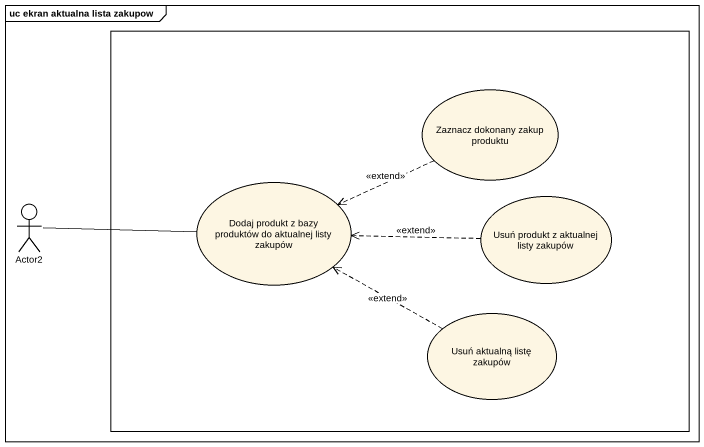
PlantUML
@startuml
mainframe uc ekran aktualna lista zakupow
rectangle " " as rectangle1 {
  usecase "Zaznacz dokonany zakup produktu" as Zaznacz_dokonany_zakup
  usecase "Dodaj produkt z bazy produktów do aktualnej listy zakupów" as Dodaj_produkt_z_bazy
  usecase "Usuń produkt z aktualnej listy zakupów" as Usuń_produkt_z_aktualnej
  usecase "Usuń aktualną listę zakupów" as Usuń_aktualną_listę_zakupów
}
actor Actor2
Zaznacz_dokonany_zakup .left.> Dodaj_produkt_z_bazy : <<extend>>
Usuń_produkt_z_aktualnej .left.> Dodaj_produkt_z_bazy : <<extend>>
Actor2 -right- Dodaj_produkt_z_bazy
Usuń_aktualną_listę_zakupów .left.> Dodaj_produkt_z_bazy : <<extend>>
@enduml
